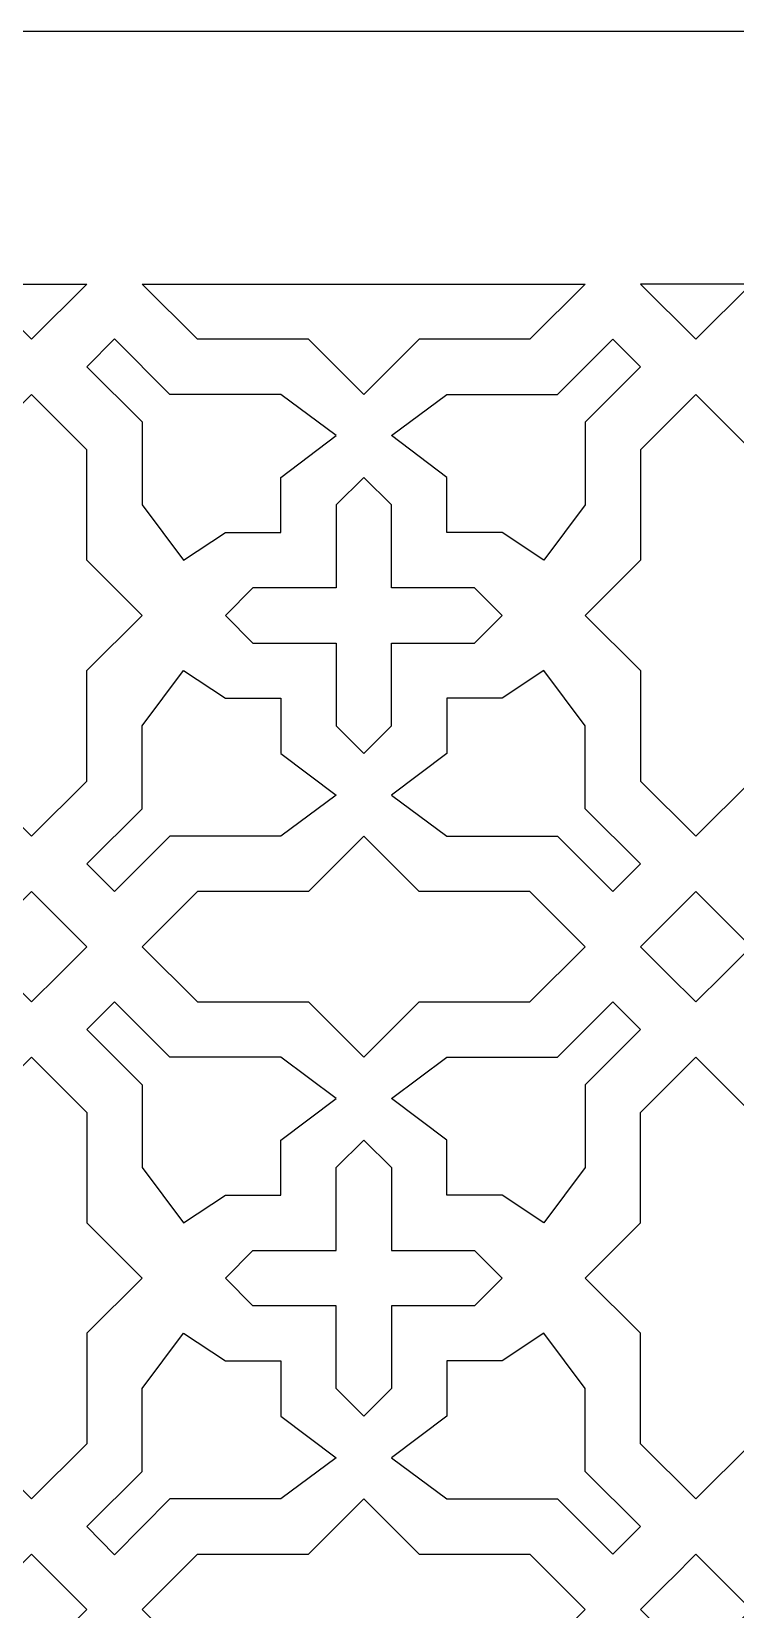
# Model space of a CAD drawing. Header units: millimetres. Extents: x -499 to 501, y -502 to 498.
# Drawn here: x 1.3 to 224.1, y -1.7 to 498.3 of the extents above; entities that cross this region are included whole.
import ezdxf

# ---------------------------------------------------------------- set-up
doc = ezdxf.new("R2010")
doc.units = ezdxf.units.MM
doc.layers.add('Plan 1', color=7, linetype='Continuous')

msp = doc.modelspace()

# ---------------------------------------------------------------- linework, layer by layer
at = {"layer": 'Plan 1', "color": 17}
for points, knots in [([(-498.7, 498.29), (-498.7, 498.29), (501.3, 498.29), (501.3, 498.29), (501.3, 498.29), (501.3, 498.29), (501.3, -501.71), (501.3, -501.71), (501.3, -501.71), (501.3, -501.71), (-498.7, -501.71), (-498.7, -501.71), (-498.7, -501.71), (-498.7, -501.71), (-498.7, 498.29), (-498.7, 498.29)], [0, 0, 0, 0, 0.2, 0.2, 0.2, 0.2, 0.4, 0.4, 0.4, 0.4, 0.6, 0.6, 0.6, 0.6, 1, 1, 1, 1]), ([(1.3, 400.79), (1.3, 400.79), (18.83, 418.29), (18.83, 418.29), (18.83, 418.29), (18.83, 418.29), (1.3, 418.29), (1.3, 418.29), (1.3, 418.29), (1.3, 418.29), (-16.23, 418.29), (-16.23, 418.29), (-16.23, 418.29), (-16.23, 418.29), (1.3, 400.79), (1.3, 400.79)], [0, 0, 0, 0, 0.2, 0.2, 0.2, 0.2, 0.4, 0.4, 0.4, 0.4, 0.6, 0.6, 0.6, 0.6, 1, 1, 1, 1]), ([(36.36, 418.29), (36.36, 418.29), (53.88, 400.79), (53.88, 400.79), (53.88, 400.79), (53.88, 400.79), (88.93, 400.79), (88.93, 400.79), (88.93, 400.79), (88.93, 400.79), (106.46, 383.29), (106.46, 383.29), (106.46, 383.29), (106.46, 383.29), (106.46, 383.29), (106.46, 383.29), (106.46, 383.29), (106.46, 383.29), (123.99, 400.79), (123.99, 400.79), (123.99, 400.79), (123.99, 400.79), (159.04, 400.79), (159.04, 400.79), (159.04, 400.79), (159.04, 400.79), (176.57, 418.29), (176.57, 418.29), (176.57, 418.29), (176.57, 418.29), (36.36, 418.29), (36.36, 418.29)], [0, 0, 0, 0, 0.111111, 0.111111, 0.111111, 0.111111, 0.222222, 0.222222, 0.222222, 0.222222, 0.333333, 0.333333, 0.333333, 0.333333, 0.444444, 0.444444, 0.444444, 0.444444, 0.555556, 0.555556, 0.555556, 0.555556, 0.666667, 0.666667, 0.666667, 0.666667, 0.777778, 0.777778, 0.777778, 0.777778, 1, 1, 1, 1]), ([(229.15, 418.29), (229.15, 418.29), (211.62, 400.79), (211.62, 400.79), (211.62, 400.79), (211.62, 400.79), (211.62, 400.79), (211.62, 400.79), (211.62, 400.79), (211.62, 400.79), (211.62, 400.79), (211.62, 400.79), (211.62, 400.79), (211.62, 400.79), (194.09, 418.29), (194.09, 418.29), (194.09, 418.29), (194.09, 418.29), (202.86, 418.29), (202.86, 418.29), (202.86, 418.29), (202.86, 418.29), (211.62, 418.29), (211.62, 418.29), (211.62, 418.29), (211.62, 418.29), (211.62, 418.29), (211.62, 418.29), (211.62, 418.29), (211.62, 418.29), (229.15, 418.29), (229.15, 418.29)], [0, 0, 0, 0, 0.111111, 0.111111, 0.111111, 0.111111, 0.222222, 0.222222, 0.222222, 0.222222, 0.333333, 0.333333, 0.333333, 0.333333, 0.444444, 0.444444, 0.444444, 0.444444, 0.555556, 0.555556, 0.555556, 0.555556, 0.666667, 0.666667, 0.666667, 0.666667, 0.777778, 0.777778, 0.777778, 0.777778, 1, 1, 1, 1]), ([(18.83, 392.03), (18.83, 392.03), (27.59, 400.97), (27.59, 400.97), (27.59, 400.97), (27.59, 400.97), (45.12, 383.29), (45.12, 383.29), (45.12, 383.29), (45.12, 383.29), (80.17, 383.29), (80.17, 383.29), (80.17, 383.29), (80.17, 383.29), (97.69, 370.25), (97.69, 370.25), (97.69, 370.25), (97.69, 370.25), (80.17, 356.96), (80.17, 356.96), (80.17, 356.96), (80.17, 356.96), (80.17, 339.53), (80.17, 339.53), (80.17, 339.53), (80.17, 339.53), (62.65, 339.53), (62.65, 339.53), (62.65, 339.53), (62.65, 339.53), (49.4, 330.77), (49.4, 330.77), (49.4, 330.77), (49.4, 330.77), (36.36, 348.3), (36.36, 348.3), (36.36, 348.3), (36.36, 348.3), (36.36, 374.63), (36.36, 374.63), (36.36, 374.63), (36.36, 374.63), (18.83, 392.03), (18.83, 392.03)], [0, 0, 0, 0, 0.083333, 0.083333, 0.083333, 0.083333, 0.166667, 0.166667, 0.166667, 0.166667, 0.25, 0.25, 0.25, 0.25, 0.333333, 0.333333, 0.333333, 0.333333, 0.416667, 0.416667, 0.416667, 0.416667, 0.5, 0.5, 0.5, 0.5, 0.583333, 0.583333, 0.583333, 0.583333, 0.666667, 0.666667, 0.666667, 0.666667, 0.75, 0.75, 0.75, 0.75, 0.833333, 0.833333, 0.833333, 0.833333, 1, 1, 1, 1]), ([(194.09, 392.03), (194.09, 392.03), (185.33, 400.79), (185.33, 400.79), (185.33, 400.79), (185.33, 400.79), (167.8, 383.29), (167.8, 383.29), (167.8, 383.29), (167.8, 383.29), (132.76, 383.29), (132.76, 383.29), (132.76, 383.29), (132.76, 383.29), (115.22, 370.25), (115.22, 370.25), (115.22, 370.25), (115.22, 370.25), (132.76, 357.03), (132.76, 357.03), (132.76, 357.03), (132.76, 357.03), (132.76, 339.53), (132.76, 339.53), (132.76, 339.53), (132.76, 339.53), (150.27, 339.53), (150.27, 339.53), (150.27, 339.53), (150.27, 339.53), (163.45, 330.77), (163.45, 330.77), (163.45, 330.77), (163.45, 330.77), (176.57, 348.3), (176.57, 348.3), (176.57, 348.3), (176.57, 348.3), (176.57, 374.53), (176.57, 374.53), (176.57, 374.53), (176.57, 374.53), (194.09, 392.03), (194.09, 392.03)], [0, 0, 0, 0, 0.083333, 0.083333, 0.083333, 0.083333, 0.166667, 0.166667, 0.166667, 0.166667, 0.25, 0.25, 0.25, 0.25, 0.333333, 0.333333, 0.333333, 0.333333, 0.416667, 0.416667, 0.416667, 0.416667, 0.5, 0.5, 0.5, 0.5, 0.583333, 0.583333, 0.583333, 0.583333, 0.666667, 0.666667, 0.666667, 0.666667, 0.75, 0.75, 0.75, 0.75, 0.833333, 0.833333, 0.833333, 0.833333, 1, 1, 1, 1]), ([(1.3, 383.29), (1.3, 383.29), (18.83, 365.79), (18.83, 365.79), (18.83, 365.79), (18.83, 365.79), (18.83, 330.77), (18.83, 330.77), (18.83, 330.77), (18.83, 330.77), (36.36, 313.28), (36.36, 313.28), (36.36, 313.28), (36.36, 313.28), (36.36, 313.28), (36.36, 313.28), (36.36, 313.28), (36.36, 313.28), (36.36, 313.28), (36.36, 313.28), (36.36, 313.28), (36.36, 313.28), (18.83, 295.78), (18.83, 295.78), (18.83, 295.78), (18.83, 295.78), (18.83, 260.78), (18.83, 260.78), (18.83, 260.78), (18.83, 260.78), (1.3, 243.29), (1.3, 243.29), (1.3, 243.29), (1.3, 243.29), (-16.23, 260.78), (-16.23, 260.78), (-16.23, 260.78), (-16.23, 260.78), (-16.23, 295.78), (-16.23, 295.78), (-16.23, 295.78), (-16.23, 295.78), (-33.75, 313.28), (-33.75, 313.28), (-33.75, 313.28), (-33.75, 313.28), (-33.75, 313.28), (-33.75, 313.28), (-33.75, 313.28), (-33.75, 313.28), (-33.75, 313.28), (-33.75, 313.28), (-33.75, 313.28), (-33.75, 313.28), (-16.23, 330.77), (-16.23, 330.77), (-16.23, 330.77), (-16.23, 330.77), (-16.23, 365.79), (-16.23, 365.79), (-16.23, 365.79), (-16.23, 365.79), (1.3, 383.29), (1.3, 383.29)], [0, 0, 0, 0, 0.058824, 0.058824, 0.058824, 0.058824, 0.117647, 0.117647, 0.117647, 0.117647, 0.176471, 0.176471, 0.176471, 0.176471, 0.235294, 0.235294, 0.235294, 0.235294, 0.294118, 0.294118, 0.294118, 0.294118, 0.352941, 0.352941, 0.352941, 0.352941, 0.411765, 0.411765, 0.411765, 0.411765, 0.470588, 0.470588, 0.470588, 0.470588, 0.529412, 0.529412, 0.529412, 0.529412, 0.588235, 0.588235, 0.588235, 0.588235, 0.647059, 0.647059, 0.647059, 0.647059, 0.705882, 0.705882, 0.705882, 0.705882, 0.764706, 0.764706, 0.764706, 0.764706, 0.823529, 0.823529, 0.823529, 0.823529, 0.882353, 0.882353, 0.882353, 0.882353, 1, 1, 1, 1]), ([(211.62, 383.29), (211.62, 383.29), (229.15, 365.79), (229.15, 365.79), (229.15, 365.79), (229.15, 365.79), (229.15, 330.77), (229.15, 330.77), (229.15, 330.77), (229.15, 330.77), (246.67, 313.28), (246.67, 313.28), (246.67, 313.28), (246.67, 313.28), (246.67, 313.28), (246.67, 313.28), (246.67, 313.28), (246.67, 313.28), (246.67, 313.28), (246.67, 313.28), (246.67, 313.28), (246.67, 313.28), (229.15, 295.78), (229.15, 295.78), (229.15, 295.78), (229.15, 295.78), (229.15, 260.78), (229.15, 260.78), (229.15, 260.78), (229.15, 260.78), (211.62, 243.29), (211.62, 243.29), (211.62, 243.29), (211.62, 243.29), (194.09, 260.78), (194.09, 260.78), (194.09, 260.78), (194.09, 260.78), (194.09, 295.78), (194.09, 295.78), (194.09, 295.78), (194.09, 295.78), (176.57, 313.28), (176.57, 313.28), (176.57, 313.28), (176.57, 313.28), (176.57, 313.28), (176.57, 313.28), (176.57, 313.28), (176.57, 313.28), (176.57, 313.28), (176.57, 313.28), (176.57, 313.28), (176.57, 313.28), (194.09, 330.77), (194.09, 330.77), (194.09, 330.77), (194.09, 330.77), (194.09, 365.79), (194.09, 365.79), (194.09, 365.79), (194.09, 365.79), (211.62, 383.29), (211.62, 383.29)], [0, 0, 0, 0, 0.058824, 0.058824, 0.058824, 0.058824, 0.117647, 0.117647, 0.117647, 0.117647, 0.176471, 0.176471, 0.176471, 0.176471, 0.235294, 0.235294, 0.235294, 0.235294, 0.294118, 0.294118, 0.294118, 0.294118, 0.352941, 0.352941, 0.352941, 0.352941, 0.411765, 0.411765, 0.411765, 0.411765, 0.470588, 0.470588, 0.470588, 0.470588, 0.529412, 0.529412, 0.529412, 0.529412, 0.588235, 0.588235, 0.588235, 0.588235, 0.647059, 0.647059, 0.647059, 0.647059, 0.705882, 0.705882, 0.705882, 0.705882, 0.764706, 0.764706, 0.764706, 0.764706, 0.823529, 0.823529, 0.823529, 0.823529, 0.882353, 0.882353, 0.882353, 0.882353, 1, 1, 1, 1]), ([(115.22, 278.28), (115.22, 278.28), (106.46, 269.54), (106.46, 269.54), (106.46, 269.54), (106.46, 269.54), (97.69, 278.28), (97.69, 278.28), (97.69, 278.28), (97.69, 278.28), (97.69, 304.53), (97.69, 304.53), (97.69, 304.53), (97.69, 304.53), (71.4, 304.53), (71.4, 304.53), (71.4, 304.53), (71.4, 304.53), (62.65, 313.28), (62.65, 313.28), (62.65, 313.28), (62.65, 313.28), (71.4, 322.04), (71.4, 322.04), (71.4, 322.04), (71.4, 322.04), (97.69, 322.04), (97.69, 322.04), (97.69, 322.04), (97.69, 322.04), (97.69, 348.3), (97.69, 348.3), (97.69, 348.3), (97.69, 348.3), (106.46, 356.96), (106.46, 356.96), (106.46, 356.96), (106.46, 356.96), (106.46, 357.03), (106.46, 357.03), (106.46, 357.03), (106.46, 357.03), (115.22, 348.3), (115.22, 348.3), (115.22, 348.3), (115.22, 348.3), (115.22, 322.04), (115.22, 322.04), (115.22, 322.04), (115.22, 322.04), (141.51, 322.04), (141.51, 322.04), (141.51, 322.04), (141.51, 322.04), (150.27, 313.28), (150.27, 313.28), (150.27, 313.28), (150.27, 313.28), (141.51, 304.53), (141.51, 304.53), (141.51, 304.53), (141.51, 304.53), (115.22, 304.53), (115.22, 304.53), (115.22, 304.53), (115.22, 304.53), (115.22, 278.28), (115.22, 278.28)], [0, 0, 0, 0, 0.055556, 0.055556, 0.055556, 0.055556, 0.111111, 0.111111, 0.111111, 0.111111, 0.166667, 0.166667, 0.166667, 0.166667, 0.222222, 0.222222, 0.222222, 0.222222, 0.277778, 0.277778, 0.277778, 0.277778, 0.333333, 0.333333, 0.333333, 0.333333, 0.388889, 0.388889, 0.388889, 0.388889, 0.444444, 0.444444, 0.444444, 0.444444, 0.5, 0.5, 0.5, 0.5, 0.555556, 0.555556, 0.555556, 0.555556, 0.611111, 0.611111, 0.611111, 0.611111, 0.666667, 0.666667, 0.666667, 0.666667, 0.722222, 0.722222, 0.722222, 0.722222, 0.777778, 0.777778, 0.777778, 0.777778, 0.833333, 0.833333, 0.833333, 0.833333, 0.888889, 0.888889, 0.888889, 0.888889, 1, 1, 1, 1]), ([(18.83, 234.54), (18.83, 234.54), (27.59, 225.78), (27.59, 225.78), (27.59, 225.78), (27.59, 225.78), (45.12, 243.29), (45.12, 243.29), (45.12, 243.29), (45.12, 243.29), (80.17, 243.29), (80.17, 243.29), (80.17, 243.29), (80.17, 243.29), (97.69, 256.33), (97.69, 256.33), (97.69, 256.33), (97.69, 256.33), (80.17, 269.54), (80.17, 269.54), (80.17, 269.54), (80.17, 269.54), (80.17, 287.03), (80.17, 287.03), (80.17, 287.03), (80.17, 287.03), (62.65, 287.03), (62.65, 287.03), (62.65, 287.03), (62.65, 287.03), (49.4, 295.78), (49.4, 295.78), (49.4, 295.78), (49.4, 295.78), (36.36, 278.28), (36.36, 278.28), (36.36, 278.28), (36.36, 278.28), (36.36, 252.03), (36.36, 252.03), (36.36, 252.03), (36.36, 252.03), (18.83, 234.54), (18.83, 234.54)], [0, 0, 0, 0, 0.083333, 0.083333, 0.083333, 0.083333, 0.166667, 0.166667, 0.166667, 0.166667, 0.25, 0.25, 0.25, 0.25, 0.333333, 0.333333, 0.333333, 0.333333, 0.416667, 0.416667, 0.416667, 0.416667, 0.5, 0.5, 0.5, 0.5, 0.583333, 0.583333, 0.583333, 0.583333, 0.666667, 0.666667, 0.666667, 0.666667, 0.75, 0.75, 0.75, 0.75, 0.833333, 0.833333, 0.833333, 0.833333, 1, 1, 1, 1]), ([(194.09, 234.54), (194.09, 234.54), (185.33, 225.78), (185.33, 225.78), (185.33, 225.78), (185.33, 225.78), (167.8, 243.29), (167.8, 243.29), (167.8, 243.29), (167.8, 243.29), (132.76, 243.29), (132.76, 243.29), (132.76, 243.29), (132.76, 243.29), (115.22, 256.33), (115.22, 256.33), (115.22, 256.33), (115.22, 256.33), (132.76, 269.54), (132.76, 269.54), (132.76, 269.54), (132.76, 269.54), (132.76, 287.03), (132.76, 287.03), (132.76, 287.03), (132.76, 287.03), (150.27, 287.03), (150.27, 287.03), (150.27, 287.03), (150.27, 287.03), (163.45, 295.78), (163.45, 295.78), (163.45, 295.78), (163.45, 295.78), (176.57, 278.28), (176.57, 278.28), (176.57, 278.28), (176.57, 278.28), (176.57, 252.03), (176.57, 252.03), (176.57, 252.03), (176.57, 252.03), (194.09, 234.54), (194.09, 234.54)], [0, 0, 0, 0, 0.083333, 0.083333, 0.083333, 0.083333, 0.166667, 0.166667, 0.166667, 0.166667, 0.25, 0.25, 0.25, 0.25, 0.333333, 0.333333, 0.333333, 0.333333, 0.416667, 0.416667, 0.416667, 0.416667, 0.5, 0.5, 0.5, 0.5, 0.583333, 0.583333, 0.583333, 0.583333, 0.666667, 0.666667, 0.666667, 0.666667, 0.75, 0.75, 0.75, 0.75, 0.833333, 0.833333, 0.833333, 0.833333, 1, 1, 1, 1]), ([(36.36, 208.28), (36.36, 208.28), (53.88, 225.78), (53.88, 225.78), (53.88, 225.78), (53.88, 225.78), (88.93, 225.78), (88.93, 225.78), (88.93, 225.78), (88.93, 225.78), (106.46, 243.29), (106.46, 243.29), (106.46, 243.29), (106.46, 243.29), (123.99, 225.78), (123.99, 225.78), (123.99, 225.78), (123.99, 225.78), (159.04, 225.78), (159.04, 225.78), (159.04, 225.78), (159.04, 225.78), (176.57, 208.28), (176.57, 208.28), (176.57, 208.28), (176.57, 208.28), (159.04, 190.79), (159.04, 190.79), (159.04, 190.79), (159.04, 190.79), (123.99, 190.79), (123.99, 190.79), (123.99, 190.79), (123.99, 190.79), (106.46, 173.29), (106.46, 173.29), (106.46, 173.29), (106.46, 173.29), (88.93, 190.79), (88.93, 190.79), (88.93, 190.79), (88.93, 190.79), (53.88, 190.79), (53.88, 190.79), (53.88, 190.79), (53.88, 190.79), (36.36, 208.28), (36.36, 208.28)], [0, 0, 0, 0, 0.076923, 0.076923, 0.076923, 0.076923, 0.153846, 0.153846, 0.153846, 0.153846, 0.230769, 0.230769, 0.230769, 0.230769, 0.307692, 0.307692, 0.307692, 0.307692, 0.384615, 0.384615, 0.384615, 0.384615, 0.461538, 0.461538, 0.461538, 0.461538, 0.538462, 0.538462, 0.538462, 0.538462, 0.615385, 0.615385, 0.615385, 0.615385, 0.692308, 0.692308, 0.692308, 0.692308, 0.769231, 0.769231, 0.769231, 0.769231, 0.846154, 0.846154, 0.846154, 0.846154, 1, 1, 1, 1]), ([(1.3, 225.78), (1.3, 225.78), (18.83, 208.28), (18.83, 208.28), (18.83, 208.28), (18.83, 208.28), (18.83, 208.28), (18.83, 208.28), (18.83, 208.28), (18.83, 208.28), (10.07, 199.54), (10.07, 199.54), (10.07, 199.54), (10.07, 199.54), (1.3, 190.79), (1.3, 190.79), (1.3, 190.79), (1.3, 190.79), (-7.47, 199.54), (-7.47, 199.54), (-7.47, 199.54), (-7.47, 199.54), (-16.23, 208.28), (-16.23, 208.28), (-16.23, 208.28), (-16.23, 208.28), (-16.23, 208.28), (-16.23, 208.28), (-16.23, 208.28), (-16.23, 208.28), (1.3, 225.78), (1.3, 225.78)], [0, 0, 0, 0, 0.111111, 0.111111, 0.111111, 0.111111, 0.222222, 0.222222, 0.222222, 0.222222, 0.333333, 0.333333, 0.333333, 0.333333, 0.444444, 0.444444, 0.444444, 0.444444, 0.555556, 0.555556, 0.555556, 0.555556, 0.666667, 0.666667, 0.666667, 0.666667, 0.777778, 0.777778, 0.777778, 0.777778, 1, 1, 1, 1]), ([(229.15, 208.28), (229.15, 208.28), (211.62, 225.78), (211.62, 225.78), (211.62, 225.78), (211.62, 225.78), (211.62, 225.78), (211.62, 225.78), (211.62, 225.78), (211.62, 225.78), (211.62, 225.78), (211.62, 225.78), (211.62, 225.78), (211.62, 225.78), (194.09, 208.28), (194.09, 208.28), (194.09, 208.28), (194.09, 208.28), (194.09, 208.28), (194.09, 208.28), (194.09, 208.28), (194.09, 208.28), (202.86, 199.54), (202.86, 199.54), (202.86, 199.54), (202.86, 199.54), (211.62, 190.79), (211.62, 190.79), (211.62, 190.79), (211.62, 190.79), (211.62, 190.79), (211.62, 190.79), (211.62, 190.79), (211.62, 190.79), (211.62, 190.79), (211.62, 190.79), (211.62, 190.79), (211.62, 190.79), (220.38, 199.54), (220.38, 199.54), (220.38, 199.54), (220.38, 199.54), (229.15, 208.28), (229.15, 208.28), (229.15, 208.28), (229.15, 208.28), (229.15, 208.28), (229.15, 208.28)], [0, 0, 0, 0, 0.076923, 0.076923, 0.076923, 0.076923, 0.153846, 0.153846, 0.153846, 0.153846, 0.230769, 0.230769, 0.230769, 0.230769, 0.307692, 0.307692, 0.307692, 0.307692, 0.384615, 0.384615, 0.384615, 0.384615, 0.461538, 0.461538, 0.461538, 0.461538, 0.538462, 0.538462, 0.538462, 0.538462, 0.615385, 0.615385, 0.615385, 0.615385, 0.692308, 0.692308, 0.692308, 0.692308, 0.769231, 0.769231, 0.769231, 0.769231, 0.846154, 0.846154, 0.846154, 0.846154, 1, 1, 1, 1]), ([(18.83, 182.04), (18.83, 182.04), (27.59, 190.79), (27.59, 190.79), (27.59, 190.79), (27.59, 190.79), (45.12, 173.29), (45.12, 173.29), (45.12, 173.29), (45.12, 173.29), (80.17, 173.29), (80.17, 173.29), (80.17, 173.29), (80.17, 173.29), (97.69, 160.24), (97.69, 160.24), (97.69, 160.24), (97.69, 160.24), (80.17, 147.04), (80.17, 147.04), (80.17, 147.04), (80.17, 147.04), (80.17, 129.53), (80.17, 129.53), (80.17, 129.53), (80.17, 129.53), (62.65, 129.53), (62.65, 129.53), (62.65, 129.53), (62.65, 129.53), (49.4, 120.79), (49.4, 120.79), (49.4, 120.79), (49.4, 120.79), (36.36, 138.29), (36.36, 138.29), (36.36, 138.29), (36.36, 138.29), (36.36, 164.55), (36.36, 164.55), (36.36, 164.55), (36.36, 164.55), (18.83, 182.04), (18.83, 182.04)], [0, 0, 0, 0, 0.083333, 0.083333, 0.083333, 0.083333, 0.166667, 0.166667, 0.166667, 0.166667, 0.25, 0.25, 0.25, 0.25, 0.333333, 0.333333, 0.333333, 0.333333, 0.416667, 0.416667, 0.416667, 0.416667, 0.5, 0.5, 0.5, 0.5, 0.583333, 0.583333, 0.583333, 0.583333, 0.666667, 0.666667, 0.666667, 0.666667, 0.75, 0.75, 0.75, 0.75, 0.833333, 0.833333, 0.833333, 0.833333, 1, 1, 1, 1]), ([(194.09, 182.04), (194.09, 182.04), (185.33, 190.79), (185.33, 190.79), (185.33, 190.79), (185.33, 190.79), (167.8, 173.29), (167.8, 173.29), (167.8, 173.29), (167.8, 173.29), (132.76, 173.29), (132.76, 173.29), (132.76, 173.29), (132.76, 173.29), (115.22, 160.24), (115.22, 160.24), (115.22, 160.24), (115.22, 160.24), (132.76, 147.04), (132.76, 147.04), (132.76, 147.04), (132.76, 147.04), (132.76, 129.53), (132.76, 129.53), (132.76, 129.53), (132.76, 129.53), (150.27, 129.53), (150.27, 129.53), (150.27, 129.53), (150.27, 129.53), (163.45, 120.79), (163.45, 120.79), (163.45, 120.79), (163.45, 120.79), (176.57, 138.29), (176.57, 138.29), (176.57, 138.29), (176.57, 138.29), (176.57, 164.55), (176.57, 164.55), (176.57, 164.55), (176.57, 164.55), (194.09, 182.04), (194.09, 182.04)], [0, 0, 0, 0, 0.083333, 0.083333, 0.083333, 0.083333, 0.166667, 0.166667, 0.166667, 0.166667, 0.25, 0.25, 0.25, 0.25, 0.333333, 0.333333, 0.333333, 0.333333, 0.416667, 0.416667, 0.416667, 0.416667, 0.5, 0.5, 0.5, 0.5, 0.583333, 0.583333, 0.583333, 0.583333, 0.666667, 0.666667, 0.666667, 0.666667, 0.75, 0.75, 0.75, 0.75, 0.833333, 0.833333, 0.833333, 0.833333, 1, 1, 1, 1]), ([(1.3, 33.29), (1.3, 33.29), (18.83, 50.79), (18.83, 50.79), (18.83, 50.79), (18.83, 50.79), (18.83, 85.81), (18.83, 85.81), (18.83, 85.81), (18.83, 85.81), (36.36, 103.29), (36.36, 103.29), (36.36, 103.29), (36.36, 103.29), (36.36, 103.29), (36.36, 103.29), (36.36, 103.29), (36.36, 103.29), (36.36, 103.29), (36.36, 103.29), (36.36, 103.29), (36.36, 103.29), (18.83, 120.79), (18.83, 120.79), (18.83, 120.79), (18.83, 120.79), (18.83, 155.79), (18.83, 155.79), (18.83, 155.79), (18.83, 155.79), (1.3, 173.29), (1.3, 173.29), (1.3, 173.29), (1.3, 173.29), (-16.23, 155.79), (-16.23, 155.79), (-16.23, 155.79), (-16.23, 155.79), (-16.23, 120.79), (-16.23, 120.79), (-16.23, 120.79), (-16.23, 120.79), (-33.75, 103.29), (-33.75, 103.29), (-33.75, 103.29), (-33.75, 103.29), (-33.75, 103.29), (-33.75, 103.29), (-33.75, 103.29), (-33.75, 103.29), (-33.75, 103.29), (-33.75, 103.29), (-33.75, 103.29), (-33.75, 103.29), (-16.23, 85.81), (-16.23, 85.81), (-16.23, 85.81), (-16.23, 85.81), (-16.23, 50.79), (-16.23, 50.79), (-16.23, 50.79), (-16.23, 50.79), (1.3, 33.29), (1.3, 33.29)], [0, 0, 0, 0, 0.058824, 0.058824, 0.058824, 0.058824, 0.117647, 0.117647, 0.117647, 0.117647, 0.176471, 0.176471, 0.176471, 0.176471, 0.235294, 0.235294, 0.235294, 0.235294, 0.294118, 0.294118, 0.294118, 0.294118, 0.352941, 0.352941, 0.352941, 0.352941, 0.411765, 0.411765, 0.411765, 0.411765, 0.470588, 0.470588, 0.470588, 0.470588, 0.529412, 0.529412, 0.529412, 0.529412, 0.588235, 0.588235, 0.588235, 0.588235, 0.647059, 0.647059, 0.647059, 0.647059, 0.705882, 0.705882, 0.705882, 0.705882, 0.764706, 0.764706, 0.764706, 0.764706, 0.823529, 0.823529, 0.823529, 0.823529, 0.882353, 0.882353, 0.882353, 0.882353, 1, 1, 1, 1]), ([(211.62, 33.29), (211.62, 33.29), (229.15, 50.79), (229.15, 50.79), (229.15, 50.79), (229.15, 50.79), (229.15, 85.81), (229.15, 85.81), (229.15, 85.81), (229.15, 85.81), (246.67, 103.29), (246.67, 103.29), (246.67, 103.29), (246.67, 103.29), (246.67, 103.29), (246.67, 103.29), (246.67, 103.29), (246.67, 103.29), (246.67, 103.29), (246.67, 103.29), (246.67, 103.29), (246.67, 103.29), (229.15, 120.79), (229.15, 120.79), (229.15, 120.79), (229.15, 120.79), (229.15, 155.79), (229.15, 155.79), (229.15, 155.79), (229.15, 155.79), (211.62, 173.29), (211.62, 173.29), (211.62, 173.29), (211.62, 173.29), (194.09, 155.79), (194.09, 155.79), (194.09, 155.79), (194.09, 155.79), (194.09, 120.79), (194.09, 120.79), (194.09, 120.79), (194.09, 120.79), (176.57, 103.29), (176.57, 103.29), (176.57, 103.29), (176.57, 103.29), (176.57, 103.29), (176.57, 103.29), (176.57, 103.29), (176.57, 103.29), (176.57, 103.29), (176.57, 103.29), (176.57, 103.29), (176.57, 103.29), (194.09, 85.81), (194.09, 85.81), (194.09, 85.81), (194.09, 85.81), (194.09, 50.79), (194.09, 50.79), (194.09, 50.79), (194.09, 50.79), (211.62, 33.29), (211.62, 33.29)], [0, 0, 0, 0, 0.058824, 0.058824, 0.058824, 0.058824, 0.117647, 0.117647, 0.117647, 0.117647, 0.176471, 0.176471, 0.176471, 0.176471, 0.235294, 0.235294, 0.235294, 0.235294, 0.294118, 0.294118, 0.294118, 0.294118, 0.352941, 0.352941, 0.352941, 0.352941, 0.411765, 0.411765, 0.411765, 0.411765, 0.470588, 0.470588, 0.470588, 0.470588, 0.529412, 0.529412, 0.529412, 0.529412, 0.588235, 0.588235, 0.588235, 0.588235, 0.647059, 0.647059, 0.647059, 0.647059, 0.705882, 0.705882, 0.705882, 0.705882, 0.764706, 0.764706, 0.764706, 0.764706, 0.823529, 0.823529, 0.823529, 0.823529, 0.882353, 0.882353, 0.882353, 0.882353, 1, 1, 1, 1]), ([(115.22, 138.29), (115.22, 138.29), (106.46, 147.04), (106.46, 147.04), (106.46, 147.04), (106.46, 147.04), (97.69, 138.29), (97.69, 138.29), (97.69, 138.29), (97.69, 138.29), (97.69, 112.05), (97.69, 112.05), (97.69, 112.05), (97.69, 112.05), (71.4, 112.05), (71.4, 112.05), (71.4, 112.05), (71.4, 112.05), (62.65, 103.29), (62.65, 103.29), (62.65, 103.29), (62.65, 103.29), (71.4, 94.54), (71.4, 94.54), (71.4, 94.54), (71.4, 94.54), (97.69, 94.54), (97.69, 94.54), (97.69, 94.54), (97.69, 94.54), (97.69, 68.27), (97.69, 68.27), (97.69, 68.27), (97.69, 68.27), (106.46, 59.54), (106.46, 59.54), (106.46, 59.54), (106.46, 59.54), (106.46, 59.54), (106.46, 59.54), (106.46, 59.54), (106.46, 59.54), (115.22, 68.27), (115.22, 68.27), (115.22, 68.27), (115.22, 68.27), (115.22, 94.54), (115.22, 94.54), (115.22, 94.54), (115.22, 94.54), (141.51, 94.54), (141.51, 94.54), (141.51, 94.54), (141.51, 94.54), (150.27, 103.29), (150.27, 103.29), (150.27, 103.29), (150.27, 103.29), (141.51, 112.05), (141.51, 112.05), (141.51, 112.05), (141.51, 112.05), (115.22, 112.05), (115.22, 112.05), (115.22, 112.05), (115.22, 112.05), (115.22, 138.29), (115.22, 138.29)], [0, 0, 0, 0, 0.055556, 0.055556, 0.055556, 0.055556, 0.111111, 0.111111, 0.111111, 0.111111, 0.166667, 0.166667, 0.166667, 0.166667, 0.222222, 0.222222, 0.222222, 0.222222, 0.277778, 0.277778, 0.277778, 0.277778, 0.333333, 0.333333, 0.333333, 0.333333, 0.388889, 0.388889, 0.388889, 0.388889, 0.444444, 0.444444, 0.444444, 0.444444, 0.5, 0.5, 0.5, 0.5, 0.555556, 0.555556, 0.555556, 0.555556, 0.611111, 0.611111, 0.611111, 0.611111, 0.666667, 0.666667, 0.666667, 0.666667, 0.722222, 0.722222, 0.722222, 0.722222, 0.777778, 0.777778, 0.777778, 0.777778, 0.833333, 0.833333, 0.833333, 0.833333, 0.888889, 0.888889, 0.888889, 0.888889, 1, 1, 1, 1]), ([(18.83, 24.53), (18.83, 24.53), (27.59, 15.61), (27.59, 15.61), (27.59, 15.61), (27.59, 15.61), (45.12, 33.29), (45.12, 33.29), (45.12, 33.29), (45.12, 33.29), (80.17, 33.29), (80.17, 33.29), (80.17, 33.29), (80.17, 33.29), (97.69, 46.33), (97.69, 46.33), (97.69, 46.33), (97.69, 46.33), (80.17, 59.54), (80.17, 59.54), (80.17, 59.54), (80.17, 59.54), (80.17, 77.03), (80.17, 77.03), (80.17, 77.03), (80.17, 77.03), (62.65, 77.03), (62.65, 77.03), (62.65, 77.03), (62.65, 77.03), (49.4, 85.81), (49.4, 85.81), (49.4, 85.81), (49.4, 85.81), (36.36, 68.27), (36.36, 68.27), (36.36, 68.27), (36.36, 68.27), (36.36, 42.03), (36.36, 42.03), (36.36, 42.03), (36.36, 42.03), (18.83, 24.53), (18.83, 24.53)], [0, 0, 0, 0, 0.083333, 0.083333, 0.083333, 0.083333, 0.166667, 0.166667, 0.166667, 0.166667, 0.25, 0.25, 0.25, 0.25, 0.333333, 0.333333, 0.333333, 0.333333, 0.416667, 0.416667, 0.416667, 0.416667, 0.5, 0.5, 0.5, 0.5, 0.583333, 0.583333, 0.583333, 0.583333, 0.666667, 0.666667, 0.666667, 0.666667, 0.75, 0.75, 0.75, 0.75, 0.833333, 0.833333, 0.833333, 0.833333, 1, 1, 1, 1]), ([(194.09, 24.53), (194.09, 24.53), (185.33, 15.79), (185.33, 15.79), (185.33, 15.79), (185.33, 15.79), (167.8, 33.29), (167.8, 33.29), (167.8, 33.29), (167.8, 33.29), (132.76, 33.29), (132.76, 33.29), (132.76, 33.29), (132.76, 33.29), (115.22, 46.33), (115.22, 46.33), (115.22, 46.33), (115.22, 46.33), (132.76, 59.54), (132.76, 59.54), (132.76, 59.54), (132.76, 59.54), (132.76, 77.03), (132.76, 77.03), (132.76, 77.03), (132.76, 77.03), (150.27, 77.03), (150.27, 77.03), (150.27, 77.03), (150.27, 77.03), (163.45, 85.81), (163.45, 85.81), (163.45, 85.81), (163.45, 85.81), (176.57, 68.27), (176.57, 68.27), (176.57, 68.27), (176.57, 68.27), (176.57, 42.03), (176.57, 42.03), (176.57, 42.03), (176.57, 42.03), (194.09, 24.53), (194.09, 24.53)], [0, 0, 0, 0, 0.083333, 0.083333, 0.083333, 0.083333, 0.166667, 0.166667, 0.166667, 0.166667, 0.25, 0.25, 0.25, 0.25, 0.333333, 0.333333, 0.333333, 0.333333, 0.416667, 0.416667, 0.416667, 0.416667, 0.5, 0.5, 0.5, 0.5, 0.583333, 0.583333, 0.583333, 0.583333, 0.666667, 0.666667, 0.666667, 0.666667, 0.75, 0.75, 0.75, 0.75, 0.833333, 0.833333, 0.833333, 0.833333, 1, 1, 1, 1]), ([(36.36, -1.71), (36.36, -1.71), (53.88, -19.21), (53.88, -19.21), (53.88, -19.21), (53.88, -19.21), (88.93, -19.21), (88.93, -19.21), (88.93, -19.21), (88.93, -19.21), (106.46, -36.72), (106.46, -36.72), (106.46, -36.72), (106.46, -36.72), (106.46, -36.72), (106.46, -36.72), (106.46, -36.72), (106.46, -36.72), (123.99, -19.21), (123.99, -19.21), (123.99, -19.21), (123.99, -19.21), (159.04, -19.21), (159.04, -19.21), (159.04, -19.21), (159.04, -19.21), (176.57, -1.71), (176.57, -1.71), (176.57, -1.71), (176.57, -1.71), (159.04, 15.79), (159.04, 15.79), (159.04, 15.79), (159.04, 15.79), (123.99, 15.79), (123.99, 15.79), (123.99, 15.79), (123.99, 15.79), (106.46, 33.29), (106.46, 33.29), (106.46, 33.29), (106.46, 33.29), (106.46, 33.29), (106.46, 33.29), (106.46, 33.29), (106.46, 33.29), (88.93, 15.79), (88.93, 15.79), (88.93, 15.79), (88.93, 15.79), (53.88, 15.79), (53.88, 15.79), (53.88, 15.79), (53.88, 15.79), (36.36, -1.71), (36.36, -1.71)], [0, 0, 0, 0, 0.066667, 0.066667, 0.066667, 0.066667, 0.133333, 0.133333, 0.133333, 0.133333, 0.2, 0.2, 0.2, 0.2, 0.266667, 0.266667, 0.266667, 0.266667, 0.333333, 0.333333, 0.333333, 0.333333, 0.4, 0.4, 0.4, 0.4, 0.466667, 0.466667, 0.466667, 0.466667, 0.533333, 0.533333, 0.533333, 0.533333, 0.6, 0.6, 0.6, 0.6, 0.666667, 0.666667, 0.666667, 0.666667, 0.733333, 0.733333, 0.733333, 0.733333, 0.8, 0.8, 0.8, 0.8, 0.866667, 0.866667, 0.866667, 0.866667, 1, 1, 1, 1]), ([(1.3, -19.21), (1.3, -19.21), (18.83, -1.71), (18.83, -1.71), (18.83, -1.71), (18.83, -1.71), (1.3, 15.79), (1.3, 15.79), (1.3, 15.79), (1.3, 15.79), (-16.23, -1.71), (-16.23, -1.71), (-16.23, -1.71), (-16.23, -1.71), (-16.23, -1.71), (-16.23, -1.71), (-16.23, -1.71), (-16.23, -1.71), (1.3, -19.21), (1.3, -19.21)], [0, 0, 0, 0, 0.166667, 0.166667, 0.166667, 0.166667, 0.333333, 0.333333, 0.333333, 0.333333, 0.5, 0.5, 0.5, 0.5, 0.666667, 0.666667, 0.666667, 0.666667, 1, 1, 1, 1]), ([(229.15, -1.71), (229.15, -1.71), (211.62, -19.21), (211.62, -19.21), (211.62, -19.21), (211.62, -19.21), (211.62, -19.21), (211.62, -19.21), (211.62, -19.21), (211.62, -19.21), (211.62, -19.21), (211.62, -19.21), (211.62, -19.21), (211.62, -19.21), (204.12, -11.67), (204.12, -11.67), (204.12, -11.67), (204.12, -11.67), (202.86, -10.47), (202.86, -10.47), (202.86, -10.47), (202.86, -10.47), (194.09, -1.71), (194.09, -1.71), (194.09, -1.71), (194.09, -1.71), (202.86, 7.04), (202.86, 7.04), (202.86, 7.04), (202.86, 7.04), (204.12, 8.24), (204.12, 8.24), (204.12, 8.24), (204.12, 8.24), (211.62, 15.79), (211.62, 15.79), (211.62, 15.79), (211.62, 15.79), (211.62, 15.79), (211.62, 15.79), (211.62, 15.79), (211.62, 15.79), (211.62, 15.79), (211.62, 15.79), (211.62, 15.79), (211.62, 15.79), (229.15, -1.71), (229.15, -1.71)], [0, 0, 0, 0, 0.076923, 0.076923, 0.076923, 0.076923, 0.153846, 0.153846, 0.153846, 0.153846, 0.230769, 0.230769, 0.230769, 0.230769, 0.307692, 0.307692, 0.307692, 0.307692, 0.384615, 0.384615, 0.384615, 0.384615, 0.461538, 0.461538, 0.461538, 0.461538, 0.538462, 0.538462, 0.538462, 0.538462, 0.615385, 0.615385, 0.615385, 0.615385, 0.692308, 0.692308, 0.692308, 0.692308, 0.769231, 0.769231, 0.769231, 0.769231, 0.846154, 0.846154, 0.846154, 0.846154, 1, 1, 1, 1])]:
    msp.add_open_spline(points, degree=3, knots=knots, dxfattribs=at)

doc.saveas('drawing.dxf')
